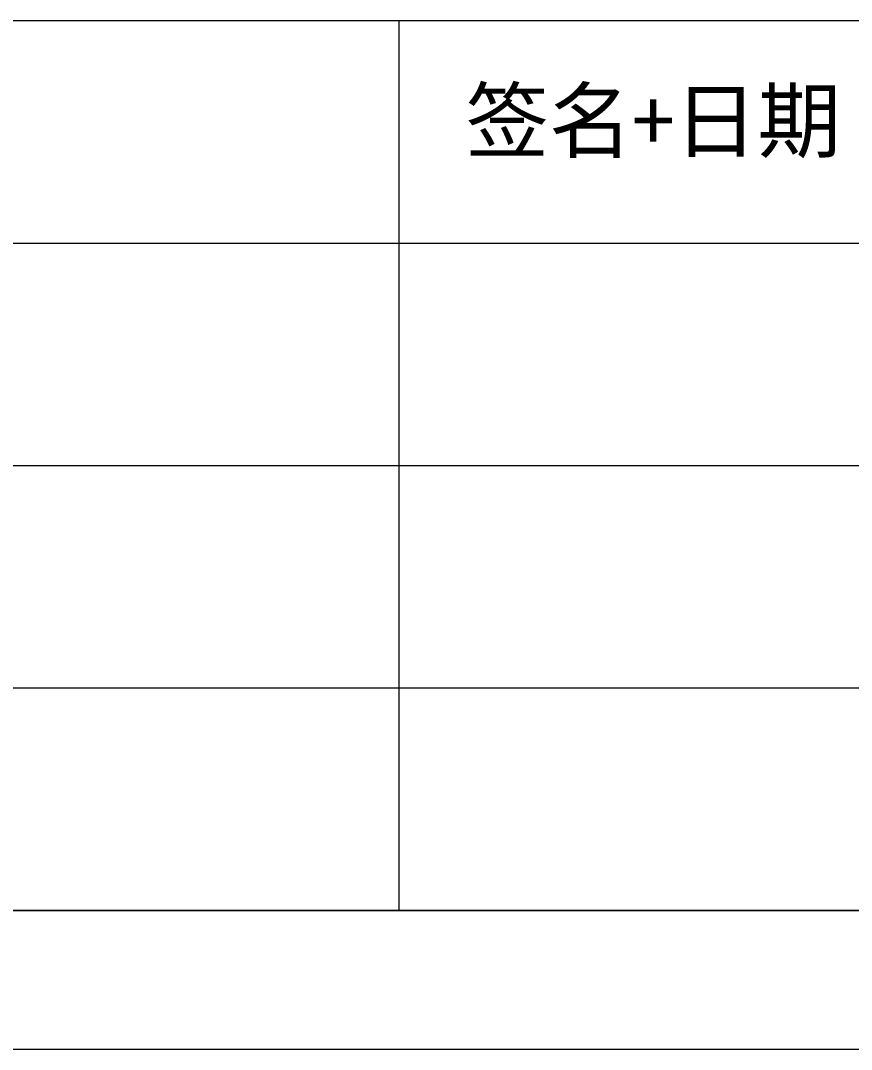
# Model space of a CAD drawing. Header units: millimetres. Extents: x 2328 to 2625, y 1016 to 1226.
# Drawn here: x 2464.87 to 2494.73, y 1020.83 to 1057.83 of the extents above; entities that cross this region are included whole.
import ezdxf
from ezdxf.enums import TextEntityAlignment as Align

# ---------------------------------------------------------------- set-up
doc = ezdxf.new("R2010")
doc.units = ezdxf.units.MM
doc.layers.add('图框', color=7, linetype='Continuous')
doc.styles.add('样式 1', font='simsunb.ttf')

# ---------------------------------------------------------------- blocks, each defined once
blk = doc.blocks.new('TYFrameXD')
at = {"layer": '图框', "color": 0, "lineweight": 9}
for p, q in [((79.935, 42), (174.46, 42)), ((150.865, 42), (150.865, 10)), ((79.937, 34), (174.46, 34))]:
    blk.add_line(p, q, dxfattribs=at)
at = {"layer": '图框', "lineweight": 9}
for p, q in [((79.937, 26), (174.46, 26)), ((79.937, 18), (174.46, 18)), ((287, 10), (128.528, 10)), ((292, 5), (5, 5))]:
    blk.add_line(p, q, dxfattribs=at)
at = {"layer": '图框', "color": 4, "lineweight": 9}
blk.add_line((128.528, 10), (287, 10), dxfattribs=at)
at = {"layer": '图框', "lineweight": 9, "insert": (153.258, 39.5), "char_height": 2.2, "width": 25.27091, "attachment_point": 1, "style": '样式 1'}
blk.add_mtext('{\\fNSimSun|b0|i0|c134|p49;签名+日期\\P\\fSimSun|b0|i0|c134|p2; }', dxfattribs=at)
at = {"layer": '图框', "style": '样式 1', "flags": 1}
for tag, height, p in [('被加工材料', 1.2, (258.353, 62.059)), ('工件类型', 1.2, (258.353, 58.881)), ('刀具材料', 1.2, (258.353, 55.947)), ('冷却', 1.2, (258.353, 52.926)), ('涂层', 1.2, (258.353, 49.718)), ('孔公差', 1.2, (258.353, 46.731)), ('通孔', 1.2, (258.353, 43.611)), ('设计', 1.73, (215.5, 38.5)), ('刀具名称', 1.73, (264.423, 38.5)), ('设计日期', 1.73, (215.5, 30)), ('刀具编号', 1.73, (264.423, 30)), ('客户名称', 1.73, (264.423, 23.5)), ('审核', 1.73, (215.5, 21.8)), ('客户编号', 1.73, (264.423, 20)), ('审核日期', 1.73, (215.5, 14)), ('图号', 1.73, (264.423, 14, 30))]:
    blk.add_attdef(tag, text='', height=height, dxfattribs=at).set_placement(p, align=Align.MIDDLE_CENTER)

msp = doc.modelspace()

# ---------------------------------------------------------------- block references
at = {"color": 0}
msp.add_blockref('TYFrameXD', (2327.5998, 1015.8341), dxfattribs=at)

doc.saveas('drawing.dxf')
